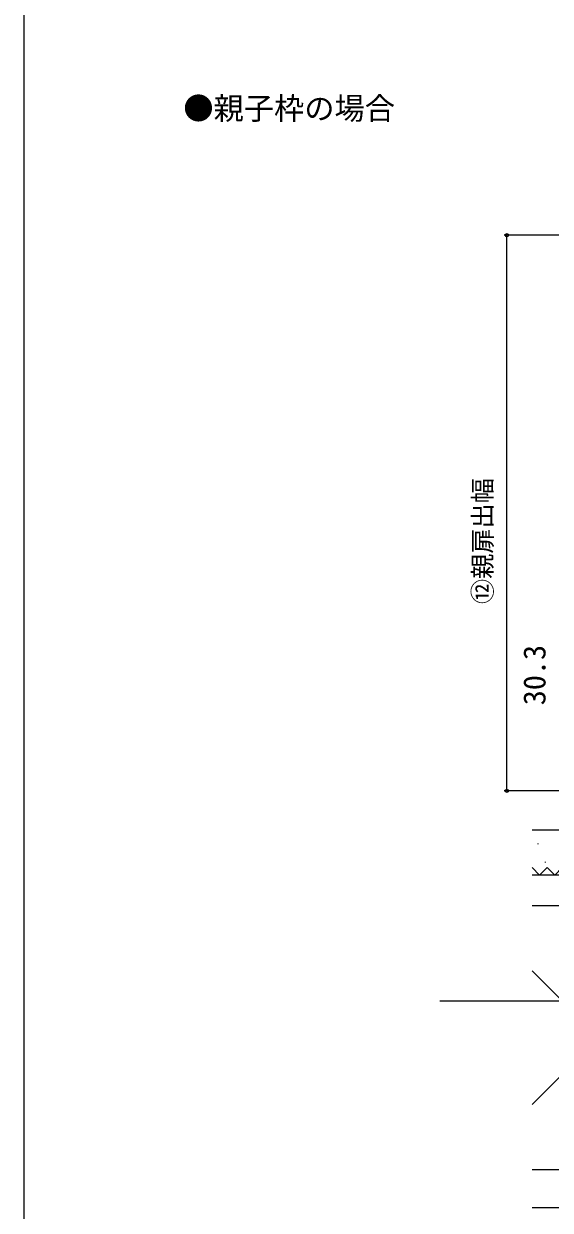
# Model space of a CAD drawing. Units: millimetres, scale not verified. Extents: x -525 to 525, y -783 to 779.
# Drawn here: x -525 to -316, y -529.4 to -58.4 of the extents above; entities that cross this region are included whole.
import ezdxf
from ezdxf.enums import TextEntityAlignment as Align

# ---------------------------------------------------------------- set-up
doc = ezdxf.new("R2010")
doc.units = ezdxf.units.MM
doc.header["$LTSCALE"] = 4
for name, color, linetype in [('0-2_USER1', 3, 'Continuous'), ('0-5_YKK_12', 2, 'Continuous'), ('0-7_YKK_D', 6, 'Continuous'), ('0-8_YKK_ZWAK', 7, 'Continuous'), ('0-9_YSS_K', 3, 'Continuous'), ('0-A_YSS_KE', 3, 'Continuous')]:
    doc.layers.add(name, color=color, linetype=linetype)
doc.styles.add('ＭＳ ゴシック', font='')
doc.styles.get('ＭＳ ゴシック').set_extended_font_data('MS Gothic')

msp = doc.modelspace()

# ---------------------------------------------------------------- linework, layer by layer
at = {"layer": '0-5_YKK_12'}
msp.add_line((426.034, -446.407), (-359.869, -446.407), dxfattribs=at)
at = {"layer": '0-7_YKK_D'}
for p, q in [((-187.429, -142.372), (-334.229, -142.372)), ((-333.229, -362.907), (-333.229, -142.372)), ((-219.929, -362.907), (-334.229, -362.907))]:
    msp.add_line(p, q, dxfattribs=at)
for centre in [(-333.229, -142.372), (-333.229, -362.907)]:
    msp.add_circle(centre, 0.637, dxfattribs=at)
at = {"layer": '0-8_YKK_ZWAK'}
msp.add_line((-525, 747.2), (-525, -782.8), dxfattribs=at)
at = {"layer": '0-9_YSS_K'}
for p, q in [((-320.907, -383.852), (-320.907, -384.052)), ((-318, -391.121), (-318, -391.321)), ((-278.229, -396.408), (-323.229, -396.408)), ((-244.229, -408.407), (-323.229, -487.406)), ((-323.229, -408.408), (-278.229, -408.408)), ((-244.229, -513.407), (-323.229, -434.407)), ((-244.229, -513.407), (-323.229, -513.407)), ((-238.229, -528.407), (-323.229, -528.407))]:
    msp.add_line(p, q, dxfattribs=at)
msp.add_lwpolyline([(-284.229, -396.408), (-287.229, -393.408), (-290.229, -396.408), (-293.229, -393.408), (-296.229, -396.408), (-299.229, -393.408), (-302.229, -396.408), (-305.229, -393.408), (-308.229, -396.408), (-311.229, -393.408), (-314.229, -396.408), (-317.229, -393.408), (-320.229, -396.408), (-323.229, -393.408)], dxfattribs=at)
at = {"layer": '0-A_YSS_KE'}
msp.add_line((-323.229, -378.408), (-248.229, -378.408), dxfattribs=at)
msp.add_lwpolyline([(-323.229, -408.407), (-244.229, -408.407), (-244.229, -513.407), (-323.229, -513.407)], dxfattribs=at)

# ---------------------------------------------------------------- texts
at = {"layer": '0-2_USER1', "style": 'ＭＳ ゴシック'}
msp.add_text('●親子枠の場合', height=8.798, dxfattribs=at).set_placement((-461.636, -99.05), align=Align.BOTTOM_LEFT)
at = {"layer": '0-7_YKK_D', "style": 'ＭＳ ゴシック'}
for s, height, p in [('⑫親扉出幅', 7.331, (-336.991, -288.775)), ('30.3', 8.798, (-315.229, -328.943))]:
    msp.add_text(s, height=height, rotation=90, dxfattribs=at).set_placement(p, align=Align.BOTTOM_LEFT)

doc.saveas('drawing.dxf')
